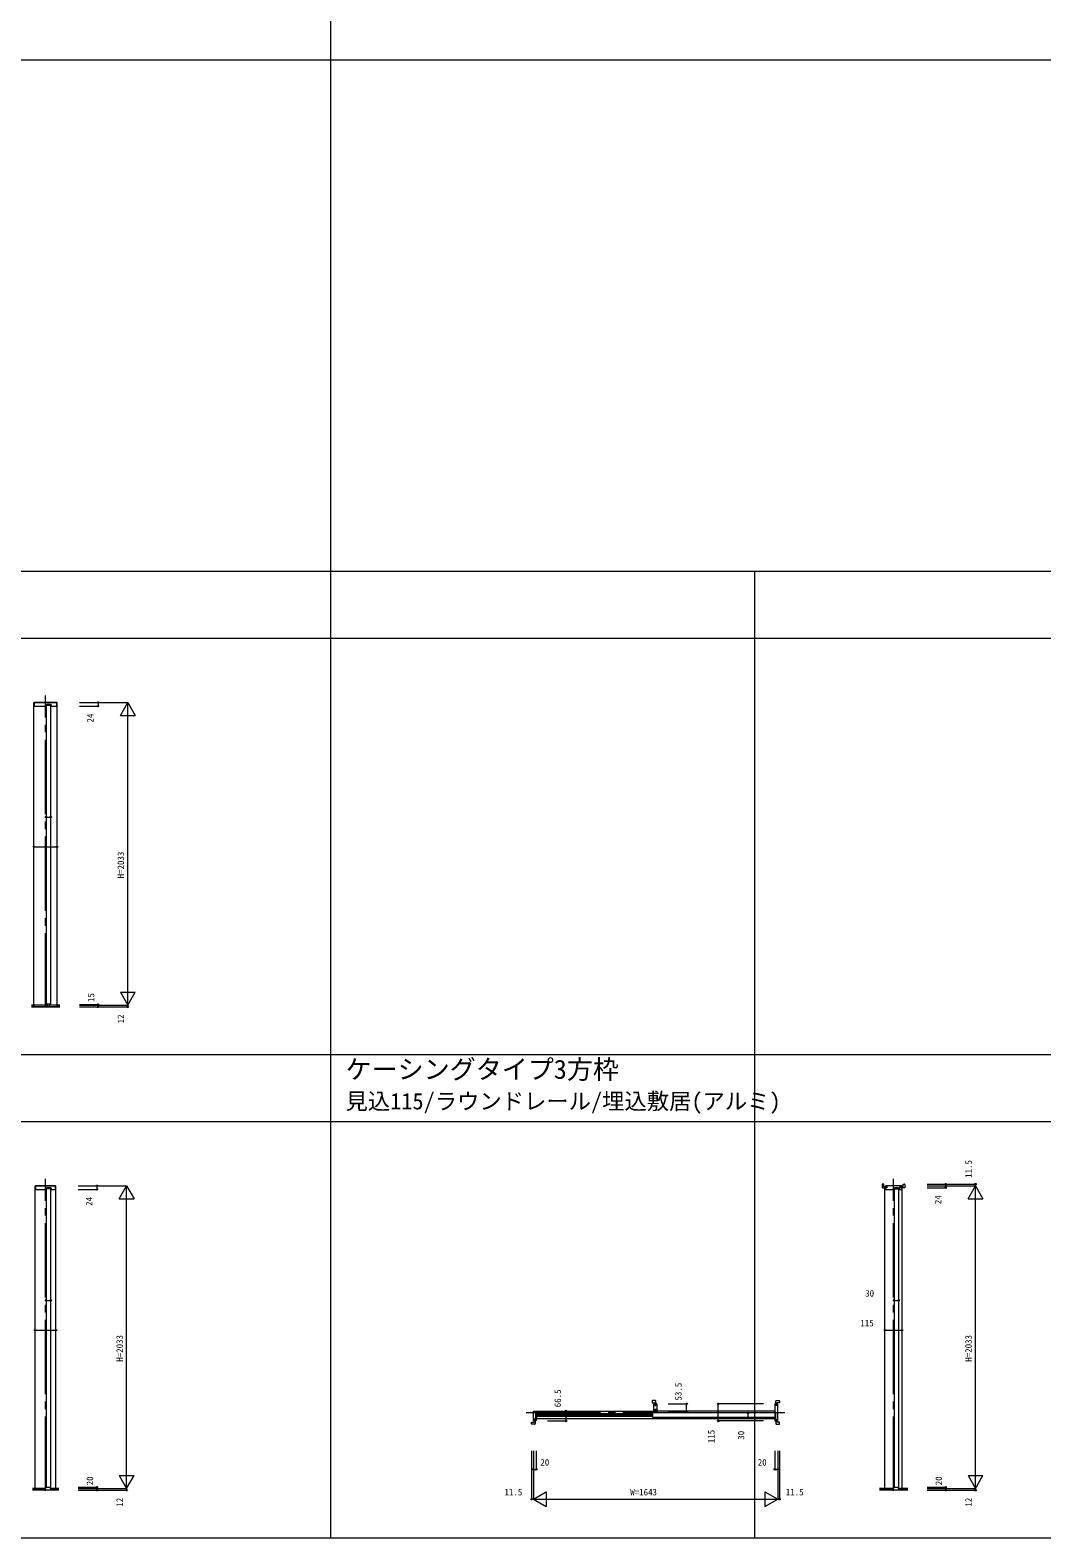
# Model space of a CAD drawing. Units: millimetres, scale not verified. Extents: x -14341 to 14341, y -10000 to 10000.
# Drawn here: x 739 to 7540, y -10000 to 130 of the extents above; entities that cross this region are included whole.
import ezdxf
from ezdxf.enums import TextEntityAlignment as Align

# ---------------------------------------------------------------- set-up
doc = ezdxf.new("R2010")
doc.units = ezdxf.units.MM
doc.header["$LTSCALE"] = 50
doc.linetypes.add('USER1', pattern=[13, 10, -1, 1, -1])
doc.layers.add('0-0_0', color=7, linetype='Continuous')
for name, color, linetype, lineweight in [('0-1_YKK_F1', 7, 'Continuous', 18), ('0-4_YKK_N1', 2, 'Continuous', 18), ('0-5_YKK_B1', 4, 'Continuous', 18), ('0-6_YKK_Z1', 7, 'Continuous', 18)]:
    doc.layers.add(name, color=color, linetype=linetype, lineweight=lineweight)
doc.styles.add('ＭＳ ゴシック', font='')
doc.styles.get('ＭＳ ゴシック').set_extended_font_data('MS Gothic')

msp = doc.modelspace()

# ---------------------------------------------------------------- linework, layer by layer
at = {"layer": '0-1_YKK_F1'}
for p, q in [((2759.49, -10000), (2759.49, 9500)), ((-14340.51, -70), (14159.49, -70)), ((-14340.51, -3505), (14159.49, -3505)), ((5609.49, -10000), (5609.49, -3505)), ((-14340.51, -3955), (14159.49, -3955)), ((-14340.51, -6752.5), (14159.49, -6752.5)), ((-14340.51, -7202.5), (14159.49, -7202.5)), ((-14340.51, -10000), (14340.51, -10000))]:
    msp.add_line(p, q, dxfattribs=at)
at = {"layer": '0-4_YKK_N1'}
for p, q in [((1070.74, -4387.5), (1395.74, -4387.5)), ((1070.74, -4411.5), (1195.74, -4411.5)), ((1195.74, -4387.5), (1195.74, -4411.5)), ((1345.74, -4474.1), (1395.74, -4387.5)), ((1395.74, -6420.5), (1395.74, -4387.5)), ((1395.74, -4387.5), (1445.74, -4474.1)), ((1345.74, -4474.1), (1445.74, -4474.1)), ((846.74, -5156.88), (876.74, -5156.88)), ((764.74, -5356.88), (920.74, -5356.88)), ((1345.74, -6333.9), (1445.74, -6333.9)), ((1345.74, -6333.9), (1395.74, -6420.5)), ((1395.74, -6420.5), (1445.74, -6333.9)), ((1070.74, -6417.5), (1195.74, -6417.5)), ((1070.74, -6420.5), (1395.74, -6420.5)), ((1070.74, -6432.5), (1395.74, -6432.5)), ((1195.74, -6417.5), (1195.74, -6432.5)), ((1395.74, -6420.5), (1395.74, -6432.5)), ((1062.74, -7635), (1387.74, -7635)), ((1062.74, -7659), (1187.74, -7659)), ((1187.74, -7635), (1187.74, -7659)), ((1337.74, -7721.6), (1387.74, -7635)), ((1387.74, -9668), (1387.74, -7635)), ((1387.74, -7635), (1437.74, -7721.6)), ((6768.74, -7623.5), (7093.74, -7623.5)), ((6768.74, -7635), (7093.74, -7635)), ((6768.74, -7647.5), (6893.74, -7647.5)), ((6893.74, -7623.5), (6893.74, -7647.5)), ((7043.74, -7721.6), (7093.74, -7635)), ((7093.74, -7635), (7093.74, -7623.5)), ((7093.74, -9668), (7093.74, -7635)), ((7093.74, -7635), (7143.74, -7721.6)), ((1337.74, -7721.6), (1437.74, -7721.6)), ((7043.74, -7721.6), (7143.74, -7721.6)), ((846.74, -8404.38), (876.74, -8404.38)), ((6546.74, -8404.38), (6576.74, -8404.38)), ((772.74, -8604.38), (912.74, -8604.38)), ((6485.24, -8604.38), (6600.24, -8604.38)), ((5027.24, -9099.5), (5152.24, -9099.5)), ((5152.24, -9153), (5152.24, -9099.5)), ((5364.77, -9214.5), (5364.77, -9099.5)), ((5669.77, -9099.5), (5364.77, -9099.5)), ((4216.71, -9148), (4341.71, -9148)), ((4216.71, -9214.5), (4341.71, -9214.5)), ((4341.71, -9214.5), (4341.71, -9148)), ((5027.24, -9153), (5152.24, -9153)), ((5669.77, -9214.5), (5364.77, -9214.5)), ((5564.77, -9191), (5564.77, -9161)), ((4110.27, -9415), (4110.27, -9740)), ((4121.77, -9415), (4121.77, -9740)), ((4141.77, -9415), (4141.77, -9540)), ((5764.77, -9415), (5764.77, -9740)), ((5776.27, -9415), (5776.27, -9740)), ((1337.74, -9581.4), (1437.74, -9581.4)), ((1337.74, -9581.4), (1387.74, -9668)), ((1387.74, -9668), (1437.74, -9581.4)), ((4121.77, -9540), (4141.77, -9540)), ((7043.74, -9581.4), (7143.74, -9581.4)), ((7043.74, -9581.4), (7093.74, -9668)), ((7093.74, -9668), (7143.74, -9581.4)), ((1062.74, -9660), (1187.74, -9660)), ((1062.74, -9668), (1387.74, -9668)), ((1062.74, -9680), (1387.74, -9680)), ((1187.74, -9660), (1187.74, -9680)), ((1387.74, -9668), (1387.74, -9680)), ((4121.77, -9740), (4208.38, -9690)), ((4208.38, -9690), (4208.38, -9790)), ((5678.17, -9690), (5678.17, -9790)), ((5678.17, -9690), (5764.77, -9740)), ((6768.74, -9660), (6893.74, -9660)), ((6768.74, -9668), (7093.74, -9668)), ((6768.74, -9680), (7093.74, -9680)), ((6893.74, -9660), (6893.74, -9680)), ((7093.74, -9668), (7093.74, -9680)), ((4121.77, -9740), (4110.27, -9740)), ((4121.77, -9740), (5764.77, -9740)), ((4121.77, -9740), (4208.38, -9790)), ((5678.17, -9790), (5764.77, -9740)), ((5764.77, -9740), (5776.27, -9740))]:
    msp.add_line(p, q, dxfattribs=at)
msp.add_lwpolyline([(5744.77, -9415), (5744.77, -9540), (5764.77, -9540)], dxfattribs=at)
for centre in [(1195.74, -4387.5), (1195.74, -4411.5), (846.74, -5156.88), (876.74, -5156.88), (764.74, -5356.88), (920.74, -5356.88), (1195.74, -6417.5), (1195.74, -6432.5), (1395.74, -6432.5), (1187.74, -7635), (1187.74, -7659), (6893.74, -7623.5), (6893.74, -7647.5), (7093.74, -7623.5), (846.74, -8404.38), (876.74, -8404.38), (6546.74, -8404.38), (6576.74, -8404.38), (772.74, -8604.38), (912.74, -8604.38), (6485.24, -8604.38), (6600.24, -8604.38), (5152.24, -9099.5), (5364.77, -9099.5), (4341.71, -9148), (4341.71, -9214.5), (5152.24, -9153), (5364.77, -9214.5), (5564.77, -9161), (5564.77, -9191), (4121.77, -9540), (4141.77, -9540), (5744.77, -9540), (5764.77, -9540), (1187.74, -9660), (1187.74, -9680), (1387.74, -9680), (6893.74, -9660), (6893.74, -9680), (7093.74, -9680), (4110.27, -9740), (5776.27, -9740)]:
    msp.add_circle(centre, 5, dxfattribs=at)
at = {"layer": '0-5_YKK_B1'}
for p, q in [((764.74, -4387.5), (920.74, -4387.5)), ((764.74, -6420.5), (764.74, -4387.5)), ((792.04, -4387.3), (792.04, -4387.5)), ((846.74, -4408.5), (846.74, -6412.5)), ((876.74, -4408.5), (846.74, -4408.5)), ((876.74, -4408.5), (876.74, -6412.5)), ((920.74, -6420.5), (920.74, -4387.5)), ((846.74, -6412.5), (876.74, -6412.5)), ((772.74, -7635), (912.74, -7635)), ((772.74, -9668), (772.74, -7635)), ((846.74, -7656), (846.74, -9660)), ((876.74, -7656), (846.74, -7656)), ((876.74, -7656), (876.74, -9660)), ((912.74, -9668), (912.74, -7635)), ((6466.75, -7625.5), (6466.75, -7645.5)), ((6485.24, -9668), (6485.24, -7647.5)), ((6546.74, -7656), (6546.74, -9660)), ((6546.74, -7656), (6576.74, -7656)), ((6576.74, -7656), (6576.74, -9660)), ((6600.24, -9668), (6600.24, -7647.5)), ((6618.74, -7625.5), (6618.74, -7645.5)), ((4942.74, -9078), (4922.74, -9078)), ((5744.77, -9101.5), (5744.77, -9155)), ((5754.27, -9078), (5774.27, -9078)), ((4136.71, -9158), (4136.71, -9194)), ((4140.71, -9156), (4138.71, -9156)), ((4138.71, -9196), (4140.71, -9196)), ((4141.71, -9197), (4141.71, -9212.5)), ((4141.91, -9198.5), (5743.77, -9198.5)), ((4142.71, -9148), (4932.24, -9148)), ((4922.24, -9167.5), (4142.71, -9167.5)), ((4142.71, -9170.1), (4922.24, -9170.1)), ((4142.71, -9174.3), (4922.24, -9174.3)), ((4142.71, -9177.7), (4922.24, -9177.7)), ((4142.71, -9181.9), (4922.24, -9181.9)), ((4922.24, -9184.5), (4142.71, -9184.5)), ((4922.24, -9163), (4924.24, -9161)), ((4922.24, -9163), (4922.24, -9189)), ((4924.24, -9191), (4922.24, -9189)), ((5746.27, -9161), (4924.24, -9161)), ((5746.27, -9191), (4924.24, -9191)), ((5743.77, -9148), (4952.24, -9148)), ((5743.77, -9148), (5743.77, -9161)), ((5743.77, -9191), (5743.77, -9198.5)), ((5744.77, -9197), (5744.77, -9212.5)), ((5745.77, -9156), (5747.77, -9156)), ((5747.77, -9196), (5745.77, -9196)), ((5746.27, -9161), (5748.27, -9163)), ((5746.27, -9191), (5748.27, -9189)), ((5748.27, -9189), (5748.27, -9163)), ((5749.77, -9158), (5749.77, -9194)), ((4132.21, -9236), (4112.21, -9236)), ((5754.27, -9236), (5774.27, -9236)), ((846.74, -9660), (876.74, -9660)), ((6546.74, -9660), (6576.74, -9660))]:
    msp.add_line(p, q, dxfattribs=at)
for points in [[(918.24, -4409.5), (918.24, -4387.5), (767.24, -4387.5), (767.24, -4409.5)], [(769.24, -4411.5), (841.54, -4411.5), (842.04, -4411), (842.04, -4402.3)], [(844.04, -4400.3), (852.24, -4400.3), (852.24, -4397.5), (871.24, -4397.5), (871.24, -4400.3), (879.44, -4400.3)], [(881.44, -4402.3), (881.44, -4411), (881.94, -4411.5), (916.24, -4411.5)], [(774.24, -6432.7), (767.24, -6432.7), (767.24, -6419.7)], [(769.24, -6417.7), (854.04, -6417.7), (854.54, -6418.2), (854.54, -6424.4), (854.54, -6425.5), (868.94, -6425.5), (868.94, -6424.4), (868.94, -6418.2), (869.44, -6417.7), (916.24, -6417.7)], [(918.24, -6419.7), (918.24, -6432.7), (911.24, -6432.7), (774.24, -6432.7)], [(910.24, -7657), (910.24, -7635), (775.24, -7635), (775.24, -7657)], [(777.24, -7659), (841.54, -7659), (842.04, -7658.5), (842.04, -7649.8)], [(844.04, -7647.8), (852.24, -7647.8), (852.24, -7645), (871.24, -7645), (871.24, -7647.8), (879.44, -7647.8)], [(881.44, -7649.8), (881.44, -7658.5), (881.94, -7659), (908.24, -7659)], [(6477.75, -7640.5), (6477.75, -7623.5), (6468.75, -7623.5)], [(6468.75, -7647.5), (6491.75, -7647.5), (6491.75, -7640.5), (6477.75, -7640.5)], [(6597.74, -7657), (6597.74, -7648), (6590.74, -7648), (6588.24, -7648), (6588.24, -7640.3), (6596.74, -7640.3), (6597.74, -7639.3), (6597.74, -7635), (6487.74, -7635), (6487.74, -7639.3), (6488.74, -7640.3), (6497.24, -7640.3), (6497.24, -7648), (6494.74, -7648), (6487.74, -7648), (6487.74, -7657)], [(6489.74, -7659), (6541.54, -7659), (6542.04, -7658.5), (6542.04, -7649.8)], [(6544.04, -7647.8), (6552.24, -7647.8), (6552.24, -7645), (6571.24, -7645), (6571.24, -7647.8), (6579.44, -7647.8)], [(6581.44, -7649.8), (6581.44, -7658.5), (6581.94, -7659), (6595.74, -7659)], [(6616.74, -7647.5), (6593.74, -7647.5), (6593.74, -7640.5), (6607.74, -7640.5)], [(6607.74, -7640.5), (6607.74, -7623.5), (6616.74, -7623.5)], [(4920.74, -9080), (4920.74, -9092), (4937.74, -9092), (4937.74, -9106)], [(4938.24, -9137), (4938.24, -9153), (4932.24, -9153), (4932.24, -9102), (4936.54, -9102), (4937.54, -9103), (4937.54, -9111.5), (4945.24, -9111.5), (4945.24, -9099.5), (4950.24, -9099.5)], [(4937.74, -9106), (4944.74, -9106), (4944.74, -9080)], [(4952.24, -9101.5), (4952.24, -9153), (4946.24, -9153), (4946.24, -9137), (4938.24, -9137)], [(5760.47, -9102), (5759.47, -9103), (5759.47, -9111.5), (5751.77, -9111.5), (5751.77, -9106.5), (5751.77, -9099.5), (5746.77, -9099.5)], [(5746.77, -9214.5), (5751.77, -9214.5), (5751.77, -9207.5), (5751.77, -9202.5), (5759.47, -9202.5), (5759.47, -9211), (5760.47, -9212), (5764.77, -9212), (5764.77, -9102), (5760.47, -9102)], [(5759.27, -9106), (5752.27, -9106), (5752.27, -9080)], [(5776.27, -9080), (5776.27, -9092), (5759.27, -9092), (5759.27, -9106)], [(4110.21, -9234), (4110.21, -9222), (4127.21, -9222), (4127.21, -9208)], [(4139.71, -9214.5), (4134.71, -9214.5), (4134.71, -9207.5), (4134.71, -9202.5), (4127.01, -9202.5), (4127.01, -9211), (4126.01, -9212), (4121.71, -9212), (4121.71, -9148), (4134.71, -9148), (4141.71, -9148), (4141.71, -9155)], [(4127.21, -9208), (4134.21, -9208), (4134.21, -9234)], [(4142.71, -9148), (4142.71, -9191), (4142.71, -9198.5)], [(5759.27, -9208), (5752.27, -9208), (5752.27, -9234)], [(5776.27, -9234), (5776.27, -9222), (5759.27, -9222), (5759.27, -9208)]]:
    msp.add_lwpolyline(points, dxfattribs=at)
for centre, radius, start, end in [((769.24, -4409.5), 2, 180, 270), ((844.04, -4402.3), 2, 90, 180), ((879.44, -4402.3), 2, 0, 90), ((916.24, -4409.5), 2, 270, 0), ((769.24, -6419.7), 2, 90, 180), ((916.24, -6419.7), 2, 0, 90), ((777.24, -7657), 2, 180, 270), ((844.04, -7649.8), 2, 90, 180), ((879.44, -7649.8), 2, 0, 90), ((908.24, -7657), 2, 270, 0), ((6468.75, -7625.5), 2, 90, 180), ((6468.75, -7645.5), 2, 180, 270), ((6489.74, -7657), 2, 180, 270), ((6544.04, -7649.8), 2, 90, 180), ((6579.44, -7649.8), 2, 0, 90), ((6595.74, -7657), 2, 270, 0), ((6616.74, -7625.5), 2, 0, 90), ((6616.74, -7645.5), 2, 270, 0), ((4922.74, -9080), 2, 90, 180), ((4942.74, -9080), 2, 0, 90), ((4950.24, -9101.5), 2, 0, 90), ((5746.77, -9101.5), 2, 90, 180), ((5754.27, -9080), 2, 90, 180), ((5774.27, -9080), 2, 0, 90), ((4138.71, -9158), 2, 90, 180), ((4138.71, -9194), 2, 180, 270), ((4139.71, -9212.5), 2, 270, 0), ((4140.71, -9155), 1, 270, 0), ((4140.71, -9197), 1, 0, 90), ((5745.77, -9155), 1, 180, 270), ((5745.77, -9197), 1, 90, 180), ((5746.77, -9212.5), 2, 180, 270), ((5747.77, -9158), 2, 0, 90), ((5747.77, -9194), 2, 270, 0), ((4112.21, -9234), 2, 180, 270), ((4132.21, -9234), 2, 270, 0), ((5754.27, -9234), 2, 180, 270), ((5774.27, -9234), 2, 270, 0)]:
    msp.add_arc(centre, radius, start, end, dxfattribs=at)
at = {"layer": '0-6_YKK_Z1', "linetype": 'USER1'}
for p, q in [((842.74, -6437.5), (842.74, -4340)), ((842.74, -9685), (842.74, -7587.5)), ((6542.74, -9685), (6542.74, -7587.5)), ((4074.21, -9157), (5812.27, -9157))]:
    msp.add_line(p, q, dxfattribs=at)
at = {"layer": '0-6_YKK_Z1'}
for p, q in [((767.24, -6420.7), (747.53, -6420.7)), ((767.24, -6423.7), (747.53, -6423.7)), ((767.24, -6426.7), (747.53, -6426.7)), ((767.24, -6429.7), (747.53, -6429.7)), ((747.53, -6432.7), (939.79, -6432.7)), ((939.79, -6420.7), (918.44, -6420.7)), ((918.44, -6423.7), (939.79, -6423.7)), ((918.44, -6426.7), (939.79, -6426.7)), ((918.44, -6429.7), (939.79, -6429.7)), ((842.74, -9668), (755.53, -9668)), ((755.53, -9671), (842.74, -9671)), ((755.53, -9674), (842.74, -9674)), ((755.53, -9677), (842.74, -9677)), ((931.79, -9680), (755.53, -9680)), ((842.74, -9668), (842.74, -9680)), ((931.79, -9668), (873.74, -9668)), ((873.74, -9668), (873.74, -9680)), ((873.74, -9671), (931.79, -9671)), ((873.74, -9674), (931.79, -9674)), ((873.74, -9677), (931.79, -9677)), ((6542.73, -9668), (6447.54, -9668)), ((6447.54, -9671), (6542.73, -9671)), ((6447.54, -9674), (6542.73, -9674)), ((6447.54, -9677), (6542.73, -9677)), ((6639.81, -9680), (6447.54, -9680)), ((6542.73, -9668), (6542.73, -9680)), ((6639.81, -9668), (6573.73, -9668)), ((6573.73, -9668), (6573.73, -9680)), ((6573.73, -9671), (6639.81, -9671)), ((6573.73, -9674), (6639.81, -9674)), ((6573.73, -9677), (6639.81, -9677))]:
    msp.add_line(p, q, dxfattribs=at)

# ---------------------------------------------------------------- texts
at = {"layer": '0-0_0', "style": 'ＭＳ ゴシック'}
for s, height, p in [('ケーシングタイプ3方枠', 128.3, (2859.49, -6954.22)), ('見込115/ラウンドレール/埋込敷居(アルミ)', 110, (2859.49, -7154.27))]:
    msp.add_text(s, height=height, dxfattribs=at).set_placement(p, align=Align.BOTTOM_LEFT)
at = {"layer": '0-4_YKK_N1', "color": 7, "style": 'ＭＳ ゴシック'}
for s, p in [('24', (1178.87, -4522.03)), ('H=2033', (1383.74, -5569)), ('15', (1183.74, -6399.35)), ('12', (1383.74, -6543.16)), ('11.5', (7081.74, -7581.16)), ('24', (1170.87, -7769.53)), ('24', (6876.86, -7758.03)), ('H=2033', (1375.74, -8816.5)), ('H=2033', (7081.74, -8816.5)), ('66.5', (4320.95, -9122.48)), ('53.5', (5131.48, -9077.26)), ('115', (5352.77, -9364.01)), ('30', (5552.77, -9340.69)), ('20', (1175.74, -9646.85)), ('20', (6881.74, -9646.85)), ('12', (1375.74, -9790.66)), ('12', (7081.74, -9790.66))]:
    msp.add_text(s, height=43.99, rotation=90, dxfattribs=at).set_placement(p, align=Align.BOTTOM_LEFT)
for s, p in [('30', (6352.31, -8392.38)), ('115', (6320.07, -8592.38)), ('20', (4169.1, -9528)), ('20', (5630.18, -9528)), ('11.5', (3927.93, -9728)), ('W=1643', (4773.27, -9728)), ('11.5', (5818.61, -9728))]:
    msp.add_text(s, height=43.99, dxfattribs=at).set_placement(p, align=Align.BOTTOM_LEFT)

doc.saveas('drawing.dxf')
